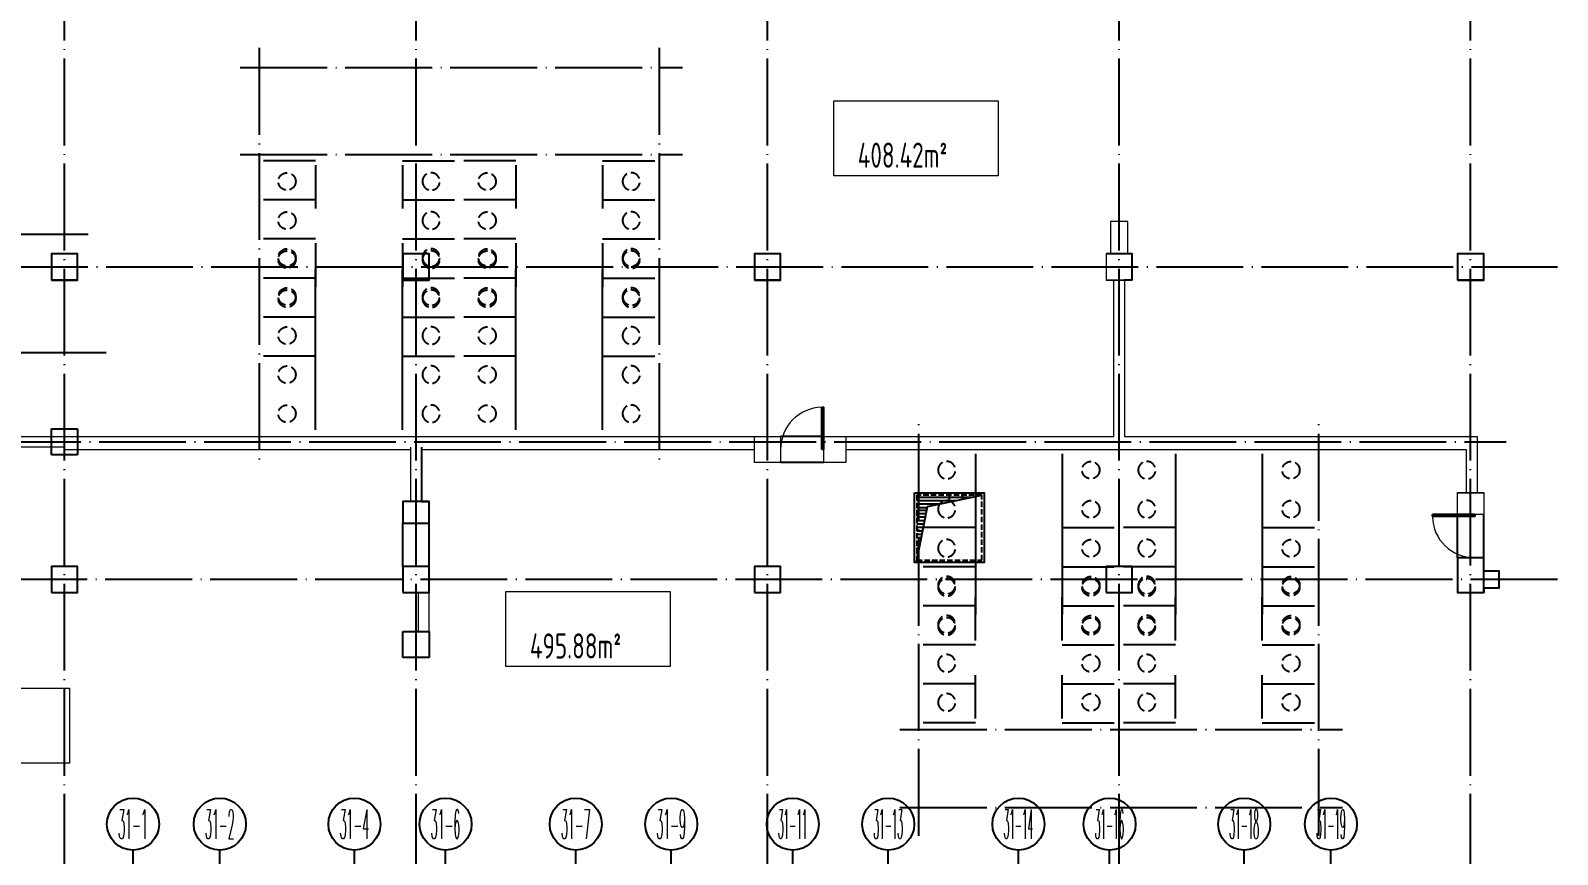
# Model space of a CAD drawing. Extents: x 115549 to 768939, y -502199 to 402497.
# Drawn here: x 347502 to 382683, y -374757 to -355775 of the extents above; entities that cross this region are included whole.
import ezdxf
from ezdxf.enums import TextEntityAlignment as Align

# ---------------------------------------------------------------- set-up
doc = ezdxf.new("R2010")
doc.units = 0
doc.header["$LTSCALE"] = 1000
doc.header["$MEASUREMENT"] = 0
for name, pattern in [('__DASH', [0.35, 0.25, -0.1]), ('DASH', [0.35, 0.25, -0.1]), ('DOTE', [2.42, 2, -0.2, 0.02, -0.2])]:
    doc.linetypes.add(name, pattern=pattern)
for name, color, linetype in [('AXIS', 3, 'Continuous'), ('AXIS_TEXT', 7, 'Continuous'), ('COLU_TH', 7, 'Continuous'), ('COLUMN', 9, 'Continuous'), ('DOTE', 16, 'DOTE'), ('人防辅助线', 7, 'Continuous'), ('人防－WINDOW', 4, 'Continuous'), ('文字', 3, 'Continuous'), ('给水', 32, 'Continuous')]:
    doc.layers.add(name, color=color, linetype=linetype)
doc.layers.add('renWALL', color=8, linetype='Continuous', lineweight=9)
doc.styles.add('_TCH_AXIS', font='COMPLEX', dxfattribs={"bigfont": 'GBCBIG'})
doc.styles.add('COMPLEX', font='COMPLEX')
doc.styles.add('TSSD_Rein', font='tssdeng.shx', dxfattribs={"width": 0.7, "bigfont": 'tssdchn.shx'})

# ---------------------------------------------------------------- blocks, each defined once
blk = doc.blocks.new('qiangzh3333')
at = {"layer": 'COLUMN', "color": 8}
for points in [[(503152601, 3697142996), (503153201, 3697142996), (503153201, 3697143596), (503152601, 3697143596)], [(503160701, 3697142996), (503161301, 3697142996), (503161301, 3697143596), (503160701, 3697143596)], [(503168801, 3697142996), (503169401, 3697142996), (503169401, 3697143596), (503168801, 3697143596)], [(503185001, 3697142996), (503185601, 3697142996), (503185601, 3697143596), (503185001, 3697143596)], [(503152601, 3697135796), (503153201, 3697135796), (503153201, 3697136396), (503152601, 3697136396)], [(503160701, 3697135796), (503161301, 3697135796), (503161301, 3697136396), (503160701, 3697136396)], [(503168801, 3697135796), (503169401, 3697135796), (503169401, 3697136396), (503168801, 3697136396)], [(503176901, 3697135796), (503177501, 3697135796), (503177501, 3697136396), (503176901, 3697136396)]]:
    blk.add_lwpolyline(points, close=True, dxfattribs=at)
for points in [[(503177501, 3697142996), (503177501, 3697143596), (503176901, 3697143596)], [(503161126, 3697139141), (503161126, 3697137896), (503161301, 3697137896), (503160701, 3697137896), (503160701, 3697137396), (503161301, 3697137396), (503161301, 3697137896)], [(503185601, 3697136296), (503185951, 3697136296), (503185951, 3697135896), (503185601, 3697135896), (503185601, 3697135796), (503185601, 3697136596), (503185001, 3697136596), (503185001, 3697135796), (503185601, 3697135796)]]:
    blk.add_lwpolyline(points, dxfattribs=at)
at = {"layer": 'renWALL', "color": 8}
for points in [[(503152901, 3697139141), (503149651, 3697139141)], [(503149901, 3697139391), (503152901, 3697139391), (503157039, 3697139391), (503161001, 3697139391), (503166600, 3697139391), (503168801, 3697139391), (503169401, 3697139391), (503169401, 3697138791), (503168801, 3697138791), (503168801, 3697139391)], [(503177401, 3697143596), (503177401, 3697144346), (503177001, 3697144346), (503177001, 3697143596), (503176901, 3697143596), (503176901, 3697142996), (503177501, 3697142996), (503177326, 3697142996), (503177326, 3697139391), (503181801, 3697139391), (503185451, 3697139391), (503185451, 3697138096), (503185601, 3697138096), (503185601, 3697137596), (503185001, 3697137596), (503185001, 3697138096), (503185601, 3697138096)], [(503170901, 3697139391), (503170901, 3697138791), (503170401, 3697138791), (503170401, 3697139391), (503170901, 3697139391), (503172590, 3697139391), (503177076, 3697139391), (503177076, 3697142996)], [(503160876, 3697139141), (503160876, 3697137896)], [(503152901, 3697139091), (503157039, 3697139091), (503160876, 3697139091)], [(503161126, 3697139091), (503166600, 3697139091), (503168801, 3697139091)], [(503170901, 3697139091), (503172590, 3697139091), (503177201, 3697139091), (503181801, 3697139091), (503185201, 3697139091), (503185201, 3697138096)], [(503160901, 3697134296), (503161301, 3697134296), (503161301, 3697135796)], [(503161051, 3697135796), (503161051, 3697134896)]]:
    blk.add_lwpolyline(points, dxfattribs=at)
blk = doc.blocks.new('_AXISO')
blk.add_circle((0, 0), 0.5)
at = {"layer": 'AXIS_TEXT', "style": 'COMPLEX', "width": 1.041667}
blk.add_attdef('A', text='', height=0.56, dxfattribs=at).set_placement((-0.25, -0.28), (0.25, -0.28), align=Align.FIT)
blk = doc.blocks.new('31-11')
at = {"layer": 'AXIS'}
for p, q in [((2885235, -1242656), (2885235, -1240656)), ((2887235, -1242656), (2887235, -1240656)), ((2890335, -1242656), (2890335, -1240656)), ((2892435, -1242656), (2892435, -1240656)), ((2895435, -1242656), (2895435, -1240656)), ((2897635, -1242656), (2897635, -1240656)), ((2900435, -1242656), (2900435, -1240656)), ((2902635, -1242656), (2902635, -1240656)), ((2905635, -1242656), (2905635, -1240656)), ((2907735, -1242656), (2907735, -1240656)), ((2910835, -1242656), (2910835, -1240656)), ((2912835, -1242656), (2912835, -1240656))]:
    blk.add_line(p, q, dxfattribs=at)
ref = blk.add_blockref('_AXISO', (2885235, -1240056), dxfattribs=dict(at, xscale=1200, yscale=1200, zscale=1200))
ref.add_attrib('A', '31-1', dxfattribs={"layer": 'AXIS_TEXT', "height": 678.8, "style": '_TCH_AXIS', "width": 0.304348}).set_placement((2884895, -1240395), (2885574, -1240395), align=Align.FIT)
ref = blk.add_blockref('_AXISO', (2887235, -1240056), dxfattribs=dict(at, xscale=1200, yscale=1200, zscale=1200))
ref.add_attrib('A', '31-2', dxfattribs={"layer": 'AXIS_TEXT', "height": 678.8, "style": '_TCH_AXIS', "width": 0.283784}).set_placement((2886895, -1240395), (2887574, -1240395), align=Align.FIT)
ref = blk.add_blockref('_AXISO', (2890335, -1240056), dxfattribs=dict(at, xscale=1200, yscale=1200, zscale=1200))
ref.add_attrib('A', '31-4', dxfattribs={"layer": 'AXIS_TEXT', "height": 678.8, "style": '_TCH_AXIS', "width": 0.276316}).set_placement((2889995, -1240395), (2890674, -1240395), align=Align.FIT)
ref = blk.add_blockref('_AXISO', (2892435, -1240056), dxfattribs=dict(at, xscale=1200, yscale=1200, zscale=1200))
ref.add_attrib('A', '31-6', dxfattribs={"layer": 'AXIS_TEXT', "height": 678.8, "style": '_TCH_AXIS', "width": 0.283784}).set_placement((2892096, -1240395), (2892774, -1240395), align=Align.FIT)
ref = blk.add_blockref('_AXISO', (2895435, -1240056), dxfattribs=dict(at, xscale=1200, yscale=1200, zscale=1200))
ref.add_attrib('A', '31-7', dxfattribs={"layer": 'AXIS_TEXT', "height": 678.8, "style": '_TCH_AXIS', "width": 0.283784}).set_placement((2895096, -1240395), (2895774, -1240395), align=Align.FIT)
ref = blk.add_blockref('_AXISO', (2897635, -1240056), dxfattribs=dict(at, xscale=1200, yscale=1200, zscale=1200))
ref.add_attrib('A', '31-9', dxfattribs={"layer": 'AXIS_TEXT', "height": 678.8, "style": '_TCH_AXIS', "width": 0.283784}).set_placement((2897296, -1240395), (2897974, -1240395), align=Align.FIT)
ref = blk.add_blockref('_AXISO', (2900435, -1240056), dxfattribs=dict(at, xscale=1200, yscale=1200, zscale=1200))
ref.add_attrib('A', '31-11', dxfattribs={"layer": 'AXIS_TEXT', "height": 678.8, "style": '_TCH_AXIS', "width": 0.25}).set_placement((2900096, -1240395), (2900775, -1240395), align=Align.FIT)
ref = blk.add_blockref('_AXISO', (2902635, -1240056), dxfattribs=dict(at, xscale=1200, yscale=1200, zscale=1200))
ref.add_attrib('A', '31-13', dxfattribs={"layer": 'AXIS_TEXT', "height": 678.8, "style": '_TCH_AXIS', "width": 0.235955}).set_placement((2902296, -1240395), (2902975, -1240395), align=Align.FIT)
ref = blk.add_blockref('_AXISO', (2905635, -1240056), dxfattribs=dict(at, xscale=1200, yscale=1200, zscale=1200))
ref.add_attrib('A', '31-14', dxfattribs={"layer": 'AXIS_TEXT', "height": 678.8, "style": '_TCH_AXIS', "width": 0.230769}).set_placement((2905296, -1240395), (2905975, -1240395), align=Align.FIT)
ref = blk.add_blockref('_AXISO', (2907735, -1240056), dxfattribs=dict(at, xscale=1200, yscale=1200, zscale=1200))
ref.add_attrib('A', '31-16', dxfattribs={"layer": 'AXIS_TEXT', "height": 678.8, "style": '_TCH_AXIS', "width": 0.235955}).set_placement((2907396, -1240395), (2908075, -1240395), align=Align.FIT)
ref = blk.add_blockref('_AXISO', (2910837, -1240056), dxfattribs=dict(at, xscale=1200, yscale=1200, zscale=1200))
ref.add_attrib('A', '31-18', dxfattribs={"layer": 'AXIS_TEXT', "height": 678.8, "style": '_TCH_AXIS', "width": 0.235955}).set_placement((2910498, -1240395), (2911176, -1240395), align=Align.FIT)
ref = blk.add_blockref('_AXISO', (2912835, -1240056), dxfattribs=dict(at, xscale=1200, yscale=1200, zscale=1200))
ref.add_attrib('A', '31-19', dxfattribs={"layer": 'AXIS_TEXT', "height": 678.8, "style": '_TCH_AXIS', "width": 0.235955}).set_placement((2912496, -1240395), (2913175, -1240395), align=Align.FIT)
blk = doc.blocks.new('asfa')
at = {"layer": '人防辅助线'}
for p, q in [((77817353, 42957868), (77816153, 42957868)), ((77817353, 42957768), (77817353, 42956768)), ((77817353, 42956968), (77816153, 42956968)), ((77817353, 42956068), (77816153, 42956068)), ((77817353, 42954368), (77817353, 42955368)), ((77817353, 42955168), (77816153, 42955168)), ((77817353, 42953468), (77817353, 42954468))]:
    blk.add_line(p, q, dxfattribs=at)
at = {"layer": '人防辅助线', "linetype": 'DASH'}
for centre in [(77816693, 42957393), (77816693, 42956493), (77816693, 42955643), (77816693, 42954743), (77816693, 42953843)]:
    blk.add_circle(centre, 200, dxfattribs=at)
blk = doc.blocks.new('1.5keng')
at = {"layer": '给水'}
for p, q in [((503168351, 3696656161), (503169633, 3696656161)), ((503168351, 3696656081), (503169255, 3696656081)), ((503168351, 3696656002), (503168877, 3696656002)), ((503168351, 3696655922), (503168594, 3696655922)), ((503168351, 3696655861), (503168583, 3696655861)), ((503168351, 3696655781), (503168567, 3696655781)), ((503168351, 3696655702), (503168551, 3696655702)), ((503168351, 3696655622), (503168535, 3696655622)), ((503168351, 3696655543), (503168519, 3696655543)), ((503168351, 3696655464), (503168503, 3696655464)), ((503168351, 3696655384), (503168487, 3696655384)), ((503168351, 3696655305), (503168471, 3696655305)), ((503168351, 3696655226), (503168455, 3696655226)), ((503168351, 3696655146), (503168439, 3696655146)), ((503168351, 3696655067), (503168423, 3696655067)), ((503168351, 3696654987), (503168407, 3696654987)), ((503168351, 3696654908), (503168392, 3696654908)), ((503168351, 3696654829), (503168376, 3696654829))]:
    blk.add_line(p, q, dxfattribs=at)
blk.add_lwpolyline([(503168301, 3696656256), (503169901, 3696656256), (503169901, 3696654656), (503168301, 3696654656)], close=True, dxfattribs=at)
blk.add_lwpolyline([(503168341, 3696654656), (503168600, 3696655944), (503169851, 3696656206)], dxfattribs=at)
at = {"layer": '给水', "linetype": '__DASH', "ltscale": 0.5}
blk.add_lwpolyline([(503169851, 3696656206), (503168351, 3696656206), (503168351, 3696654706), (503169851, 3696654706)], close=True, dxfattribs=at)
for points in [[(503169101, 3696656203), (503169101, 3696656049)], [(503169401, 3696656112), (503169401, 3696656203)]]:
    blk.add_lwpolyline(points, dxfattribs=at)
blk = doc.blocks.new('$DorLib2D$00000001')
for p, q in [((0.45, 0.975), (0.5, 0.975)), ((0.45, 0), (0.45, 0.975)), ((0.5, 0), (0.5, 0.975)), ((0.5, 0), (0.45, 0))]:
    blk.add_line(p, q)
at = {"lineweight": 13}
blk.add_arc((0.475, 0), 0.975, 91.4693, 180, dxfattribs=at)
blk = doc.blocks.new('saaaa')
at = {"layer": 'COLU_TH', "color": 8}
for p, q in [((504828390, 3696195693), (504828990, 3696195693)), ((504828390, 3696195093), (504828390, 3696195693)), ((504828990, 3696195693), (504828990, 3696195093)), ((504828990, 3696195093), (504828390, 3696195093))]:
    blk.add_line(p, q, dxfattribs=at)
at = {"layer": 'COLUMN', "color": 8}
for p, q in [((504820890, 3696204393), (504820290, 3696204393)), ((504820290, 3696204393), (504820290, 3696203793)), ((504820890, 3696203793), (504820890, 3696204393)), ((504828990, 3696204393), (504828390, 3696204393)), ((504828390, 3696204393), (504828390, 3696203793)), ((504828990, 3696203793), (504828990, 3696204393)), ((504837090, 3696204393), (504836490, 3696204393)), ((504836490, 3696204393), (504836490, 3696203793)), ((504837090, 3696203793), (504837090, 3696204393)), ((504845190, 3696204393), (504844590, 3696204393)), ((504845190, 3696203793), (504845190, 3696204393)), ((504853290, 3696204393), (504852690, 3696204393)), ((504852690, 3696204393), (504852690, 3696203793)), ((504853290, 3696203793), (504853290, 3696204393)), ((504820290, 3696203793), (504820890, 3696203793)), ((504828390, 3696203793), (504828990, 3696203793)), ((504836490, 3696203793), (504837090, 3696203793)), ((504852690, 3696203793), (504853290, 3696203793)), ((504820290, 3696200363), (504820890, 3696200363)), ((504820290, 3696199763), (504820290, 3696200363)), ((504820890, 3696200363), (504820890, 3696199763)), ((504820890, 3696199763), (504820290, 3696199763)), ((504853290, 3696197393), (504852690, 3696197393)), ((504852690, 3696197393), (504852690, 3696196593)), ((504853290, 3696196593), (504853290, 3696197393)), ((504820890, 3696197193), (504820290, 3696197193)), ((504820290, 3696197193), (504820290, 3696196593)), ((504820890, 3696196593), (504820890, 3696197193)), ((504837090, 3696197193), (504836490, 3696197193)), ((504836490, 3696197193), (504836490, 3696196593)), ((504837090, 3696196593), (504837090, 3696197193)), ((504845190, 3696197193), (504844590, 3696197193)), ((504844590, 3696197193), (504844590, 3696196593)), ((504845190, 3696196593), (504845190, 3696197193)), ((504853290, 3696197093), (504853640, 3696197093)), ((504853640, 3696197093), (504853640, 3696196693)), ((504853640, 3696196693), (504853290, 3696196693)), ((504853290, 3696196693), (504853290, 3696196593)), ((504820290, 3696196593), (504820890, 3696196593)), ((504836490, 3696196593), (504837090, 3696196593)), ((504844590, 3696196593), (504845190, 3696196593)), ((504852690, 3696196593), (504853290, 3696196593))]:
    blk.add_line(p, q, dxfattribs=at)
at = {"layer": 'renWALL', "color": 8}
for p, q in [((504845090, 3696205143), (504844690, 3696205143)), ((504844690, 3696205143), (504844690, 3696204393)), ((504845090, 3696204393), (504845090, 3696205143)), ((504844690, 3696204393), (504844590, 3696204393)), ((504844590, 3696204393), (504844590, 3696203793)), ((504844590, 3696203793), (504845190, 3696203793)), ((504844765, 3696200188), (504844765, 3696203793)), ((504845190, 3696203793), (504845015, 3696203793)), ((504845015, 3696203793), (504845015, 3696200188)), ((504817590, 3696200188), (504820290, 3696200188)), ((504820890, 3696200188), (504824728, 3696200188)), ((504824728, 3696200188), (504828690, 3696200188)), ((504828690, 3696200188), (504834289, 3696200188)), ((504834289, 3696200188), (504836490, 3696200188)), ((504836490, 3696200188), (504837090, 3696200188)), ((504836490, 3696199588), (504836490, 3696200188)), ((504837090, 3696200188), (504837090, 3696199588)), ((504838090, 3696199588), (504838090, 3696200188)), ((504838090, 3696200188), (504838590, 3696200188)), ((504838590, 3696200188), (504838590, 3696199588)), ((504838590, 3696200188), (504840153, 3696200188)), ((504840153, 3696200188), (504844765, 3696200188)), ((504845015, 3696200188), (504849490, 3696200188)), ((504849490, 3696200188), (504853140, 3696200188)), ((504853140, 3696200188), (504853140, 3696198893)), ((504820290, 3696199938), (504817340, 3696199938)), ((504820890, 3696199888), (504824728, 3696199888)), ((504824728, 3696199888), (504828565, 3696199888)), ((504828565, 3696199938), (504828565, 3696198693)), ((504828815, 3696199938), (504828815, 3696198693)), ((504828815, 3696199888), (504834289, 3696199888)), ((504834289, 3696199888), (504836490, 3696199888)), ((504838590, 3696199888), (504840153, 3696199888)), ((504840153, 3696199888), (504844890, 3696199888)), ((504844890, 3696199888), (504849490, 3696199888)), ((504849490, 3696199888), (504852890, 3696199888)), ((504852890, 3696199888), (504852890, 3696198893)), ((504837090, 3696199588), (504836490, 3696199588)), ((504838590, 3696199588), (504838090, 3696199588)), ((504852690, 3696198393), (504852690, 3696198893)), ((504852690, 3696198893), (504853290, 3696198893)), ((504853140, 3696198893), (504853290, 3696198893)), ((504853290, 3696198893), (504853290, 3696198393)), ((504828990, 3696198693), (504828390, 3696198693)), ((504828390, 3696198693), (504828390, 3696198193)), ((504828815, 3696198693), (504828990, 3696198693)), ((504828990, 3696198193), (504828990, 3696198693)), ((504853290, 3696198393), (504852690, 3696198393)), ((504828390, 3696198193), (504828990, 3696198193)), ((504828990, 3696197193), (504828390, 3696197193)), ((504828390, 3696197193), (504828390, 3696196593)), ((504828990, 3696196593), (504828990, 3696197193)), ((504828390, 3696196593), (504828990, 3696196593)), ((504828740, 3696196593), (504828740, 3696195693)), ((504828990, 3696195093), (504828990, 3696196593)), ((504828590, 3696195093), (504828990, 3696195093))]:
    blk.add_line(p, q, dxfattribs=at)
at = {"layer": '人防－WINDOW', "color": 8}
for p, q in [((504838090, 3696200188), (504837090, 3696200188)), ((504838090, 3696199588), (504837090, 3696199588)), ((504852690, 3696197393), (504852690, 3696198393)), ((504853290, 3696197393), (504853290, 3696198393))]:
    blk.add_line(p, q, dxfattribs=at)

msp = doc.modelspace()

# ---------------------------------------------------------------- linework, layer by layer
at = {"layer": 'DOTE', "color": 1}
for p, q in [((348283.3, -394721.8), (348283.3, -308021.8)), ((356383.3, -394721.8), (356383.3, -308021.8)), ((364483.3, -394721.8), (364483.3, -308021.8)), ((372583.3, -394721.8), (372583.3, -308021.8)), ((380683.3, -394721.8), (380683.3, -308021.8)), ((352771.2, -356176.8), (352771.2, -365745.4)), ((361983.3, -356176.8), (361983.3, -365745.4)), ((352333, -356626.8), (362526.6, -356626.8)), ((352333, -358626.8), (362526.5, -358626.8)), ((348833.3, -360476.8), (340448.2, -360476.8)), ((281483.3, -361221.8), (382683.3, -361221.8)), ((367971.8, -374326.8), (367971.8, -364758.3)), ((377183.9, -374326.8), (377183.9, -364758.2)), ((341821.1, -365251.8), (381500.6, -365251.8)), ((382683.3, -368421.8), (225783.3, -368421.8)), ((367533.6, -371876.8), (377727.1, -371876.8)), ((367533.6, -373676.8), (377727.1, -373676.8))]:
    msp.add_line(p, q, dxfattribs=at)
at = {"layer": 'DOTE'}
msp.add_line((349248, -363201.8), (342683.8, -363201.8), dxfattribs=at)
at = {"layer": '人防－WINDOW'}
for p, q in [((365783.3, -365126.8), (364783.3, -365126.8)), ((365783.3, -365729.9), (364783.3, -365729.9)), ((380383.3, -367921.8), (380383.3, -366921.8)), ((380983.3, -367921.8), (380983.3, -366921.8)), ((356083.3, -368121.8), (356083.3, -367121.8)), ((356683.3, -368121.8), (356683.3, -367121.8))]:
    msp.add_line(p, q, dxfattribs=at)
at = {"layer": '文字', "color": 6, "lineweight": 15}
for points in [[(366007.1, -357393.6), (369794, -357393.6), (369794, -359120), (366007.1, -359120)], [(358453.2, -368700.6), (362240.1, -368700.6), (362240.1, -370427), (358453.2, -370427)], [(344611.8, -370928.8), (348398.7, -370928.8), (348398.7, -372655.2), (344611.8, -372655.2)]]:
    msp.add_lwpolyline(points, close=True, dxfattribs=at)

# ---------------------------------------------------------------- block references
for name, p in [('saaaa', (-504472306.5, -3696565314.4)), ('asfa', (-77463281.9, -43316644.9)), ('asfa', (-77458670.1, -43316644.9)), ('asfa', (-77463281.9, -43318444.9)), ('asfa', (-77458670.1, -43318444.9)), ('1.5keng', (-502800429.4, -3697022683.1)), ('31-11', (-2535371.3, 865998.7))]:
    msp.add_blockref(name, p)
at = {"xscale": -1}
for p in [(78173423.9, -43316644.9), (78178035.6, -43316644.9), (78173423.9, -43318444.9), (78178035.6, -43318444.9)]:
    msp.add_blockref('asfa', p, dxfattribs=at)
at = {"rotation": 180}
for p in [(78188624.5, 42587941.3), (78193236.2, 42587941.3), (78188624.5, 42586141.3), (78193236.2, 42586141.3)]:
    msp.add_blockref('asfa', p, dxfattribs=at)
at = {"xscale": -1, "rotation": 180}
for p in [(-77448081.3, 42586141.3), (-77443469.6, 42586141.3)]:
    msp.add_blockref('asfa', p, dxfattribs=at)
at = {"layer": 'renWALL', "color": 8}
msp.add_blockref('qiangzh3333', (-502804617.7, -3697504518), dxfattribs=at)
at = {"layer": 'renWALL', "color": 6, "xscale": -1, "rotation": 180}
for p in [(-77448081.3, 42587941.3), (-77443469.6, 42587941.3)]:
    msp.add_blockref('asfa', p, dxfattribs=at)
at = {"layer": '人防－WINDOW', "xscale": -1000, "yscale": -1000, "zscale": -1000}
for p, rotation in [((365283.3, -365426.8), 180), ((380775.7, -367421.8), 270)]:
    msp.add_blockref('$DorLib2D$00000001', p, dxfattribs=dict(at, rotation=rotation))

# ---------------------------------------------------------------- texts
at = {"layer": '文字', "color": 7, "lineweight": 15, "style": 'TSSD_Rein', "width": 0.7}
for s, p in [('408.42m%%1402%%141%%141', (366561.9, -358936.4)), ('495.88m%%1402%%141%%141', (359007.9, -370243.3))]:
    msp.add_text(s, height=580, dxfattribs=at).set_placement(p)

doc.saveas('drawing.dxf')
